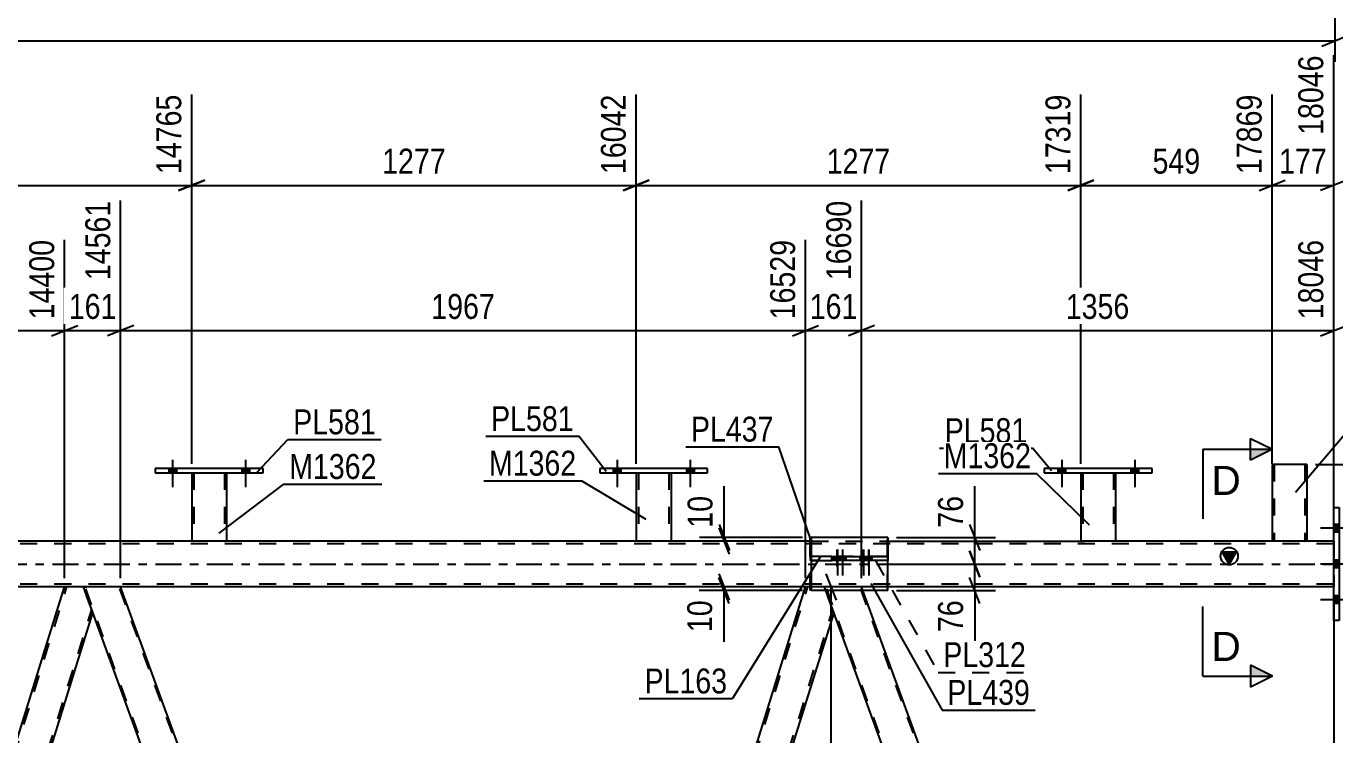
# Model space of a CAD drawing. Header units: millimetres. Extents: x 0 to 841, y 0 to 594.
# Drawn here: x 614.6 to 764.9, y 433.6 to 515.1 of the extents above; entities that cross this region are included whole.
import ezdxf

# ---------------------------------------------------------------- set-up
doc = ezdxf.new("R2010")
doc.units = ezdxf.units.MM
doc.linetypes.add('DXK_LINE_DOT2', pattern=[3.9198, 1.9599, -1.9599])
doc.linetypes.add('DXK_LINE_DOT3', pattern=[5.9187, 2.979, -0.9799, 0.9799, -0.9799])
doc.styles.add('Arial', font='ARIAL.TTF', dxfattribs={"height": 0.2})
doc.styles.add('Arial Narrow', font='ARIALN.TTF', dxfattribs={"height": 0.2})

# ---------------------------------------------------------------- blocks, each defined once
blk = doc.blocks.new('Part-318889761-1473 - 1356')
at = {"linetype": 'Continuous'}
blk.add_hatch(color=2, dxfattribs=at).paths.add_polyline_path([(752.78, 453.27), (751.98, 454.67), (753.58, 454.67)])
at = {"color": 7, "linetype": 'DXK_LINE_DOT2'}
for p, q in [((764.78, 455.59), (516.95, 455.59)), ((634.05, 455.91), (634.04, 455.91)), ((634.05, 455.91), (634.04, 455.91)), ((637.09, 455.91), (637.09, 455.91)), ((637.09, 455.91), (637.09, 455.91)), ((685.13, 455.91), (685.12, 455.91)), ((685.13, 455.91), (685.12, 455.91)), ((688.17, 455.91), (688.17, 455.91)), ((688.17, 455.91), (688.17, 455.91)), ((704.76, 455.91), (713.54, 455.91)), ((736.21, 455.91), (736.2, 455.91)), ((736.21, 455.91), (736.2, 455.91)), ((739.25, 455.91), (739.25, 455.91)), ((739.25, 455.91), (739.25, 455.91)), ((761.25, 455.91), (758.16, 455.91)), ((764.78, 455.91), (764.78, 450.63)), ((764.78, 450.95), (516.95, 450.95)), ((713.54, 450.63), (704.76, 450.63))]:
    blk.add_line(p, q, dxfattribs=at)
at = {"color": 2, "linetype": 'Continuous'}
for p, q in [((634.04, 455.91), (586.01, 455.91)), ((637.09, 455.91), (634.05, 455.91)), ((685.12, 455.91), (637.09, 455.91)), ((688.17, 455.91), (685.13, 455.91)), ((704.76, 455.91), (688.17, 455.91)), ((713.54, 455.91), (736.2, 455.91)), ((739.25, 455.91), (736.21, 455.91)), ((758.16, 455.91), (739.25, 455.91)), ((764.78, 455.91), (761.25, 455.91)), ((752.78, 453.27), (751.98, 454.67)), ((751.98, 454.67), (753.58, 454.67)), ((753.58, 454.67), (752.78, 453.27)), ((704.76, 450.63), (516.95, 450.63)), ((764.78, 450.63), (713.54, 450.63))]:
    blk.add_line(p, q, dxfattribs=at)
at = {"color": 7, "linetype": 'DXK_LINE_DOT3'}
blk.add_line((516.95, 453.27), (764.78, 453.27), dxfattribs=at)
at = {"color": 2, "linetype": 'Continuous'}
blk.add_circle((752.78, 454.17), 1, dxfattribs=at)
blk = doc.blocks.new('Bolt-318889761-1488 - 1356')
at = {"linetype": 'Continuous'}
for points in [[(708.12, 454.15), (707.4, 454.15), (707.4, 453.67), (708.12, 453.67)], [(708.72, 454.15), (708, 454.15), (708, 453.67), (708.72, 453.67)], [(711.13, 454.15), (710.41, 454.15), (710.41, 453.67), (711.13, 453.67)], [(711.73, 454.15), (711.01, 454.15), (711.01, 453.67), (711.73, 453.67)]]:
    blk.add_hatch(color=1, dxfattribs=at).paths.add_polyline_path(points)
at = {"color": 1, "linetype": 'Continuous'}
for p, q in [((707.4, 454.15), (707.4, 453.67)), ((707.76, 454.95), (707.76, 451.95)), ((708, 454.15), (708, 453.67)), ((708.12, 454.15), (708.12, 453.67)), ((708.36, 454.95), (708.36, 451.95)), ((708.72, 454.15), (708.72, 453.67)), ((710.41, 454.15), (710.41, 453.67)), ((710.77, 454.95), (710.77, 451.95)), ((711.01, 454.15), (711.01, 453.67)), ((711.13, 454.15), (711.13, 453.67)), ((711.37, 454.95), (711.37, 451.95)), ((711.73, 454.15), (711.73, 453.67))]:
    blk.add_line(p, q, dxfattribs=at)
blk = doc.blocks.new('Part-318889761-1489 - 1356')
at = {"color": 2, "linetype": 'Continuous'}
for p, q in [((713.54, 456.31), (704.76, 456.31)), ((704.76, 456.31), (704.76, 450.23)), ((713.54, 456.31), (713.54, 454.15)), ((713.54, 450.23), (713.54, 453.67)), ((713.54, 450.23), (704.76, 450.23))]:
    blk.add_line(p, q, dxfattribs=at)
at = {"color": 7, "linetype": 'DXK_LINE_DOT2'}
blk.add_line((713.54, 454.15), (713.54, 453.67), dxfattribs=at)
blk = doc.blocks.new('Part-318889761-1434 - 1356')
at = {"color": 7, "linetype": 'DXK_LINE_DOT2'}
for p, q in [((684.65, 463.76), (688.65, 463.76)), ((684.65, 463.75), (684.65, 463.76)), ((684.65, 463.76), (684.65, 463.75)), ((684.89, 463.76), (684.89, 455.91)), ((688.41, 463.76), (688.41, 455.91)), ((688.65, 463.76), (688.65, 463.75)), ((688.65, 463.75), (688.65, 463.76)), ((685.13, 455.91), (684.65, 455.91)), ((688.35, 455.91), (688.17, 455.91)), ((688.65, 455.91), (688.17, 455.91)), ((688.39, 455.91), (688.41, 455.91))]:
    blk.add_line(p, q, dxfattribs=at)
at = {"color": 2, "linetype": 'Continuous'}
for p, q in [((684.65, 463.75), (684.65, 455.91)), ((688.65, 463.75), (688.65, 455.91)), ((688.17, 455.91), (685.13, 455.91))]:
    blk.add_line(p, q, dxfattribs=at)
blk = doc.blocks.new('Part-318889761-1435 - 1356')
at = {"color": 2, "linetype": 'Continuous'}
for p, q in [((704.64, 455.91), (704.64, 456.31)), ((704.76, 456.31), (704.64, 456.31)), ((713.5, 450.23), (710.69, 450.23))]:
    blk.add_line(p, q, dxfattribs=at)
at = {"color": 7, "linetype": 'DXK_LINE_DOT2'}
for p, q in [((704.64, 450.23), (704.64, 455.91)), ((713.5, 456.31), (704.76, 456.31)), ((713.5, 450.23), (713.5, 456.31)), ((710.69, 450.23), (704.64, 450.23))]:
    blk.add_line(p, q, dxfattribs=at)
blk = doc.blocks.new('Part-318889761-1450 - 1356')
at = {"color": 2, "linetype": 'Continuous'}
for p, q in [((757.7, 464.71), (757.7, 455.91)), ((761.7, 464.71), (757.7, 464.71)), ((761.7, 464.71), (761.7, 455.91)), ((761.24, 455.91), (758.16, 455.91))]:
    blk.add_line(p, q, dxfattribs=at)
at = {"color": 7, "linetype": 'DXK_LINE_DOT2'}
for p, q in [((757.94, 464.71), (757.94, 455.91)), ((761.39, 464.71), (761.41, 464.71)), ((761.41, 464.71), (761.44, 464.71)), ((761.44, 464.71), (761.46, 464.71)), ((761.46, 464.71), (761.46, 455.91)), ((758.16, 455.91), (757.7, 455.91)), ((761.41, 455.91), (761.24, 455.91)), ((761.7, 455.91), (761.24, 455.91)), ((761.44, 455.91), (761.46, 455.91))]:
    blk.add_line(p, q, dxfattribs=at)
blk = doc.blocks.new('Bolt-318889761-1456 - 1356')
at = {"linetype": 'Continuous'}
for points in [[(764.78, 457.81), (764.78, 456.93), (765.42, 456.93), (765.42, 457.81)], [(764.78, 457.81), (764.78, 456.93), (765.42, 456.93), (765.42, 457.81)], [(764.78, 457.81), (764.78, 456.93), (765.42, 456.93), (765.42, 457.81)], [(764.78, 453.71), (764.78, 452.83), (765.42, 452.83), (765.42, 453.71)], [(764.78, 453.71), (764.78, 452.83), (765.42, 452.83), (765.42, 453.71)], [(764.78, 449.61), (764.78, 448.73), (765.42, 448.73), (765.42, 449.61)], [(764.78, 449.61), (764.78, 448.73), (765.42, 448.73), (765.42, 449.61)], [(764.78, 449.61), (764.78, 448.73), (765.42, 448.73), (765.42, 449.61)]]:
    blk.add_hatch(color=1, dxfattribs=at).paths.add_polyline_path(points)
at = {"color": 1, "linetype": 'Continuous'}
for p, q in [((766.58, 457.37), (763.26, 457.37)), ((766.58, 457.37), (763.26, 457.37)), ((766.58, 457.37), (763.26, 457.37)), ((765.42, 457.81), (764.78, 457.81)), ((765.42, 457.81), (764.78, 457.81)), ((765.42, 457.81), (764.78, 457.81)), ((765.42, 456.93), (764.78, 456.93)), ((765.42, 456.93), (764.78, 456.93)), ((765.42, 456.93), (764.78, 456.93)), ((766.58, 453.27), (763.26, 453.27)), ((766.58, 453.27), (763.26, 453.27)), ((765.42, 453.71), (764.78, 453.71)), ((765.42, 453.71), (764.78, 453.71)), ((765.42, 452.83), (764.78, 452.83)), ((765.42, 452.83), (764.78, 452.83)), ((765.42, 449.61), (764.78, 449.61)), ((765.42, 449.61), (764.78, 449.61)), ((765.42, 449.61), (764.78, 449.61)), ((766.58, 449.17), (763.26, 449.17)), ((766.58, 449.17), (763.26, 449.17)), ((766.58, 449.17), (763.26, 449.17)), ((765.42, 448.73), (764.78, 448.73)), ((765.42, 448.73), (764.78, 448.73)), ((765.42, 448.73), (764.78, 448.73))]:
    blk.add_line(p, q, dxfattribs=at)
blk = doc.blocks.new('Part-318889761-1591 - 1356')
at = {"color": 2, "linetype": 'Continuous'}
for p, q in [((707.13, 454.15), (704.76, 454.15)), ((704.76, 454.15), (704.76, 453.67)), ((707.13, 453.67), (707.13, 454.15)), ((707.13, 454.15), (713.54, 454.15)), ((713.54, 454.15), (713.54, 453.67)), ((704.76, 453.67), (707.13, 453.67)), ((713.54, 453.67), (707.13, 453.67))]:
    blk.add_line(p, q, dxfattribs=at)
blk = doc.blocks.new('Part-318889761-1619 - 1356')
at = {"color": 2, "linetype": 'Continuous'}
for p, q in [((680.45, 464.23), (680.45, 463.75)), ((692.85, 464.23), (680.45, 464.23)), ((680.45, 463.75), (692.85, 463.75)), ((692.85, 463.75), (692.85, 464.23))]:
    blk.add_line(p, q, dxfattribs=at)
blk = doc.blocks.new('Part-318889761-1589 - 1356')
at = {"color": 7, "linetype": 'DXK_LINE_DOT2'}
for p, q in [((713.5, 454.15), (704.64, 454.15)), ((704.64, 454.15), (704.64, 453.67)), ((707.12, 454.15), (707.12, 453.67)), ((713.5, 454.15), (713.5, 453.67)), ((713.5, 453.67), (704.64, 453.67))]:
    blk.add_line(p, q, dxfattribs=at)
blk = doc.blocks.new('Bolt-318889761-1590 - 1356')
at = {"color": 1, "linetype": 'DXK_LINE_DOT2'}
for p, q in [((707.34, 454.15), (707.34, 453.67)), ((707.7, 454.95), (707.7, 451.95)), ((707.97, 454.15), (707.97, 453.67)), ((708.06, 454.15), (708.06, 453.67)), ((708.33, 454.95), (708.33, 451.95)), ((708.69, 454.15), (708.69, 453.67)), ((710.35, 454.15), (710.35, 453.67)), ((710.71, 454.95), (710.71, 451.95)), ((710.97, 454.15), (710.97, 453.67)), ((711.07, 454.15), (711.07, 453.67)), ((711.33, 454.95), (711.33, 451.95)), ((711.69, 454.15), (711.69, 453.67))]:
    blk.add_line(p, q, dxfattribs=at)
blk = doc.blocks.new('Part-318889761-1927 - 1356')
at = {"color": 7, "linetype": 'DXK_LINE_DOT2'}
for p, q in [((633.57, 463.76), (637.57, 463.76)), ((633.57, 463.75), (633.57, 463.76)), ((633.57, 463.76), (633.57, 463.75)), ((633.81, 463.76), (633.81, 455.91)), ((637.33, 463.76), (637.33, 455.91)), ((637.57, 463.76), (637.57, 463.75)), ((637.57, 463.75), (637.57, 463.76)), ((634.05, 455.91), (633.57, 455.91)), ((637.27, 455.91), (637.09, 455.91)), ((637.57, 455.91), (637.09, 455.91)), ((637.31, 455.91), (637.33, 455.91))]:
    blk.add_line(p, q, dxfattribs=at)
at = {"color": 2, "linetype": 'Continuous'}
for p, q in [((633.57, 463.75), (633.57, 455.91)), ((637.57, 463.75), (637.57, 455.91)), ((637.09, 455.91), (634.05, 455.91))]:
    blk.add_line(p, q, dxfattribs=at)
blk = doc.blocks.new('Bolt-318889761-1626 - 1356')
at = {"linetype": 'Continuous'}
for points in [[(733.09, 463.75), (733.97, 463.75), (733.97, 464.23), (733.09, 464.23)], [(741.49, 463.75), (742.37, 463.75), (742.37, 464.23), (741.49, 464.23)]]:
    blk.add_hatch(color=1, dxfattribs=at).paths.add_polyline_path(points)
at = {"color": 1, "linetype": 'Continuous'}
for p, q in [((733.53, 465.23), (733.53, 462.11)), ((741.93, 465.23), (741.93, 462.11)), ((733.09, 464.23), (733.09, 463.75)), ((733.97, 464.23), (733.97, 463.75)), ((741.49, 464.23), (741.49, 463.75)), ((742.37, 464.23), (742.37, 463.75))]:
    blk.add_line(p, q, dxfattribs=at)
blk = doc.blocks.new('Bolt-318889761-1627 - 1356')
at = {"linetype": 'Continuous'}
for points in [[(682.01, 463.75), (682.89, 463.75), (682.89, 464.23), (682.01, 464.23)], [(690.41, 463.75), (691.29, 463.75), (691.29, 464.23), (690.41, 464.23)]]:
    blk.add_hatch(color=1, dxfattribs=at).paths.add_polyline_path(points)
at = {"color": 1, "linetype": 'Continuous'}
for p, q in [((682.45, 465.23), (682.45, 462.11)), ((690.85, 465.23), (690.85, 462.11)), ((682.01, 464.23), (682.01, 463.75)), ((682.89, 464.23), (682.89, 463.75)), ((690.41, 464.23), (690.41, 463.75)), ((691.29, 464.23), (691.29, 463.75))]:
    blk.add_line(p, q, dxfattribs=at)
blk = doc.blocks.new('Bolt-318889761-1628 - 1356')
at = {"linetype": 'Continuous'}
for points in [[(682.01, 463.75), (682.89, 463.75), (682.89, 464.23), (682.01, 464.23)], [(690.41, 463.75), (691.29, 463.75), (691.29, 464.23), (690.41, 464.23)]]:
    blk.add_hatch(color=1, dxfattribs=at).paths.add_polyline_path(points)
at = {"color": 1, "linetype": 'Continuous'}
for p, q in [((682.45, 465.23), (682.45, 462.11)), ((690.85, 465.23), (690.85, 462.11)), ((682.01, 464.23), (682.01, 463.75)), ((682.89, 464.23), (682.89, 463.75)), ((690.41, 464.23), (690.41, 463.75)), ((691.29, 464.23), (691.29, 463.75))]:
    blk.add_line(p, q, dxfattribs=at)
blk = doc.blocks.new('Part-318889761-1677 - 1356')
at = {"color": 7, "linetype": 'DXK_LINE_DOT2'}
for p, q in [((621.18, 450.63), (621.15, 450.63)), ((621.15, 450.63), (621.49, 450.63)), ((622.21, 447.71), (621.15, 450.63)), ((664.97, 330.7), (621.32, 450.63)), ((625.41, 450.63), (625.07, 450.63)), ((625.24, 450.63), (625.07, 450.63)), ((668.89, 330.7), (625.24, 450.63)), ((664.8, 330.7), (663.05, 335.51)), ((669.06, 330.7), (667.31, 335.51)), ((669.06, 330.7), (664.8, 330.7))]:
    blk.add_line(p, q, dxfattribs=at)
at = {"color": 2, "linetype": 'Continuous'}
for p, q in [((625.07, 450.63), (621.49, 450.63)), ((667.31, 335.51), (625.41, 450.63)), ((663.05, 335.51), (622.21, 447.71))]:
    blk.add_line(p, q, dxfattribs=at)
blk = doc.blocks.new('Bolt-318889761-1731 - 1356')
at = {"linetype": 'Continuous'}
for points in [[(630.93, 463.75), (631.81, 463.75), (631.81, 464.23), (630.93, 464.23)], [(639.33, 463.75), (640.21, 463.75), (640.21, 464.23), (639.33, 464.23)]]:
    blk.add_hatch(color=1, dxfattribs=at).paths.add_polyline_path(points)
at = {"color": 1, "linetype": 'Continuous'}
for p, q in [((631.37, 465.23), (631.37, 462.11)), ((639.77, 465.23), (639.77, 462.11)), ((630.93, 464.23), (630.93, 463.75)), ((631.81, 464.23), (631.81, 463.75)), ((639.33, 464.23), (639.33, 463.75)), ((640.21, 464.23), (640.21, 463.75))]:
    blk.add_line(p, q, dxfattribs=at)
blk = doc.blocks.new('Bolt-318889761-1732 - 1356')
at = {"linetype": 'Continuous'}
for points in [[(630.93, 463.75), (631.81, 463.75), (631.81, 464.23), (630.93, 464.23)], [(639.33, 463.75), (640.21, 463.75), (640.21, 464.23), (639.33, 464.23)]]:
    blk.add_hatch(color=1, dxfattribs=at).paths.add_polyline_path(points)
at = {"color": 1, "linetype": 'Continuous'}
for p, q in [((631.37, 465.23), (631.37, 462.11)), ((639.77, 465.23), (639.77, 462.11)), ((630.93, 464.23), (630.93, 463.75)), ((631.81, 464.23), (631.81, 463.75)), ((639.33, 464.23), (639.33, 463.75)), ((640.21, 464.23), (640.21, 463.75))]:
    blk.add_line(p, q, dxfattribs=at)
blk = doc.blocks.new('Bolt-318889761-1733 - 1356')
at = {"linetype": 'Continuous'}
for points in [[(733.09, 463.75), (733.97, 463.75), (733.97, 464.23), (733.09, 464.23)], [(741.49, 463.75), (742.37, 463.75), (742.37, 464.23), (741.49, 464.23)]]:
    blk.add_hatch(color=1, dxfattribs=at).paths.add_polyline_path(points)
at = {"color": 1, "linetype": 'Continuous'}
for p, q in [((733.53, 465.23), (733.53, 462.11)), ((741.93, 465.23), (741.93, 462.11)), ((733.09, 464.23), (733.09, 463.75)), ((733.97, 464.23), (733.97, 463.75)), ((741.49, 464.23), (741.49, 463.75)), ((742.37, 464.23), (742.37, 463.75))]:
    blk.add_line(p, q, dxfattribs=at)
blk = doc.blocks.new('Part-318889761-1900 - 1356')
at = {"color": 2, "linetype": 'Continuous'}
for p, q in [((582.66, 334.17), (618.97, 450.63)), ((621.15, 450.63), (619.47, 450.63)), ((622.21, 447.71), (621.15, 450.63)), ((585.77, 330.7), (622.23, 447.66)), ((583.93, 330.7), (582.68, 334.12))]:
    blk.add_line(p, q, dxfattribs=at)
at = {"color": 7, "linetype": 'DXK_LINE_DOT2'}
for p, q in [((582.8, 333.79), (619.22, 450.63)), ((619.47, 450.63), (618.97, 450.63)), ((585.52, 330.7), (622.1, 448.04)), ((622.23, 447.66), (622.21, 447.71)), ((622.23, 447.66), (622.21, 447.71)), ((582.68, 334.12), (582.66, 334.17)), ((583.93, 330.7), (585.77, 330.7))]:
    blk.add_line(p, q, dxfattribs=at)
blk = doc.blocks.new('Part-318889761-1796 - 1356')
at = {"color": 2, "linetype": 'Continuous'}
for p, q in [((731.53, 464.23), (731.53, 463.75)), ((743.93, 464.23), (731.53, 464.23)), ((731.53, 463.75), (743.93, 463.75)), ((743.93, 463.75), (743.93, 464.23))]:
    blk.add_line(p, q, dxfattribs=at)
blk = doc.blocks.new('Part-318889761-1801 - 1356')
at = {"color": 7, "linetype": 'DXK_LINE_DOT2'}
for p, q in [((735.73, 463.76), (739.73, 463.76)), ((735.73, 463.75), (735.73, 463.76)), ((735.73, 463.76), (735.73, 463.75)), ((735.97, 463.76), (735.97, 455.91)), ((739.49, 463.76), (739.49, 455.91)), ((739.73, 463.76), (739.73, 463.75)), ((739.73, 463.75), (739.73, 463.76)), ((736.21, 455.91), (735.73, 455.91)), ((739.43, 455.91), (739.25, 455.91)), ((739.73, 455.91), (739.25, 455.91)), ((739.47, 455.91), (739.49, 455.91))]:
    blk.add_line(p, q, dxfattribs=at)
at = {"color": 2, "linetype": 'Continuous'}
for p, q in [((735.73, 463.75), (735.73, 455.91)), ((739.73, 463.75), (739.73, 455.91)), ((739.25, 455.91), (736.21, 455.91))]:
    blk.add_line(p, q, dxfattribs=at)
blk = doc.blocks.new('Part-318889761-1869 - 1356')
at = {"color": 2, "linetype": 'Continuous'}
for p, q in [((764.78, 446.77), (764.78, 459.77)), ((764.78, 459.77), (765.42, 459.77)), ((765.42, 459.77), (765.42, 446.77)), ((765.42, 446.77), (764.78, 446.77))]:
    blk.add_line(p, q, dxfattribs=at)
blk = doc.blocks.new('Part-318889761-1922 - 1356')
at = {"color": 2, "linetype": 'Continuous'}
for p, q in [((629.37, 464.23), (629.37, 463.75)), ((641.77, 464.23), (629.37, 464.23)), ((629.37, 463.75), (641.77, 463.75)), ((641.77, 463.75), (641.77, 464.23))]:
    blk.add_line(p, q, dxfattribs=at)
blk = doc.blocks.new('Part-318889761-1960 - 1356')
at = {"color": 7, "linetype": 'DXK_LINE_DOT2'}
for p, q in [((667.93, 333.79), (704.35, 450.63)), ((704.6, 450.63), (704.1, 450.63)), ((706.28, 450.63), (704.76, 450.63)), ((706.43, 450.23), (706.28, 450.63)), ((670.65, 330.7), (707.23, 448.04)), ((707.35, 447.71), (707.37, 447.66)), ((707.37, 447.66), (707.35, 447.71)), ((667.8, 334.17), (668.22, 335.51)), ((672.41, 335.51), (670.91, 330.7)), ((669.06, 330.7), (667.8, 334.17)), ((670.91, 330.7), (669.06, 330.7))]:
    blk.add_line(p, q, dxfattribs=at)
at = {"color": 2, "linetype": 'Continuous'}
for p, q in [((668.22, 335.51), (704.1, 450.63)), ((704.6, 450.63), (704.6, 450.63)), ((704.76, 450.63), (704.6, 450.63)), ((707.35, 447.71), (706.43, 450.23)), ((672.41, 335.51), (707.37, 447.66))]:
    blk.add_line(p, q, dxfattribs=at)
blk = doc.blocks.new('Part-318889761-1965 - 1356')
at = {"color": 7, "linetype": 'DXK_LINE_DOT2'}
for p, q in [((710.54, 450.63), (706.28, 450.63)), ((707.35, 447.71), (706.28, 450.63)), ((750.11, 330.7), (706.45, 450.63)), ((754.03, 330.7), (710.37, 450.63)), ((710.69, 450.23), (710.54, 450.63)), ((754.2, 330.7), (749.94, 330.7))]:
    blk.add_line(p, q, dxfattribs=at)
at = {"color": 2, "linetype": 'Continuous'}
for p, q in [((754.2, 330.7), (710.69, 450.23)), ((749.94, 330.7), (707.35, 447.71))]:
    blk.add_line(p, q, dxfattribs=at)
blk = doc.blocks.new('StraightDimension-318889761-3712 - 3282')
at = {"color": 7, "linetype": 'Continuous'}
for p, q in [((764.9, 539.7), (764.9, 510.97)), ((63.6, 513.37), (764.9, 513.37)), ((763.4, 512.77), (766.4, 513.97))]:
    blk.add_line(p, q, dxfattribs=at)
blk = doc.blocks.new('StraightDimension-318889761-2331 - 1356')
at = {"color": 7, "linetype": 'Continuous'}
for p, q in [((710.54, 451.63), (710.54, 495.02)), ((704.1, 451.63), (704.1, 490.52)), ((702.6, 479.48), (705.6, 480.68)), ((704.1, 480.08), (710.54, 480.08)), ((712.04, 480.68), (709.04, 479.48))]:
    blk.add_line(p, q, dxfattribs=at)
at = {"color": 0}
blk.add_wipeout([(710.66, 480.83), (710.66, 485.03), (703.98, 485.03), (703.98, 480.83)], dxfattribs=at)
at = {"color": 3, "style": 'Arial Narrow'}
blk.add_text('161', height=2.863, dxfattribs=at).set_placement((704.58, 481.43))
at = {"color": 0, "linetype": 'Continuous'}
blk.add_wipeout([(709.94, 495.62), (705.74, 495.62), (705.74, 485.28), (709.94, 485.28)], dxfattribs=at)
at = {"color": 3, "linetype": 'Continuous', "style": 'Arial Narrow'}
blk.add_text('16690', height=2.863, rotation=90.0002, dxfattribs=at).set_placement((709.34, 485.88))
blk = doc.blocks.new('StraightDimension-318889761-2555 - 1356')
at = {"color": 7, "linetype": 'Continuous'}
for p, q in [((707.65, 449.13), (706.45, 452.13)), ((755.3, 450.63), (704.2, 450.63)), ((707.05, 330.7), (707.05, 450.63)), ((706.45, 332.2), (707.65, 329.2)), ((762.75, 330.7), (704.2, 330.7))]:
    blk.add_line(p, q, dxfattribs=at)
at = {"color": 0}
blk.add_wipeout([(706.3, 394.92), (702.1, 394.92), (702.1, 386.41), (706.3, 386.41)], dxfattribs=at)
at = {"color": 3, "style": 'Arial Narrow'}
blk.add_text('2998', height=2.863, rotation=90.0002, dxfattribs=at).set_placement((705.7, 387.01))
blk = doc.blocks.new('StraightDimension-318889761-1971 - 1356')
at = {"color": 7, "linetype": 'Continuous'}
for p, q in [((735.73, 464.76), (735.73, 507.21)), ((757.7, 464.76), (757.7, 507.21)), ((737.23, 497.37), (734.23, 496.17)), ((735.73, 496.77), (757.7, 496.77)), ((756.2, 496.17), (759.2, 497.37))]:
    blk.add_line(p, q, dxfattribs=at)
at = {"color": 0, "linetype": 'Continuous'}
blk.add_wipeout([(757.1, 507.81), (752.9, 507.81), (752.9, 497.47), (757.1, 497.47)], dxfattribs=at)
at = {"color": 0}
blk.add_wipeout([(750.06, 497.52), (750.06, 501.72), (743.37, 501.72), (743.37, 497.52)], dxfattribs=at)
at = {"color": 3, "linetype": 'Continuous', "style": 'Arial Narrow'}
blk.add_text('17869', height=2.863, rotation=90.0002, dxfattribs=at).set_placement((756.5, 498.07))
at = {"color": 3, "style": 'Arial Narrow'}
blk.add_text('549', height=2.863, dxfattribs=at).set_placement((743.97, 498.12))
blk = doc.blocks.new('StraightDimension-318889761-44010 - 1356')
at = {"color": 7, "linetype": 'Continuous'}
for p, q in [((694.12, 452.13), (695.32, 449.13)), ((695.32, 448.73), (694.12, 451.73)), ((703.76, 450.63), (691.87, 450.63)), ((703.76, 450.23), (691.87, 450.23)), ((694.72, 450.23), (694.72, 450.63))]:
    blk.add_line(p, q, dxfattribs=at)
at = {"color": 0}
blk.add_wipeout([(693.97, 449.71), (689.77, 449.71), (689.77, 444.85), (693.97, 444.85)], dxfattribs=at)
at = {"color": 7, "linetype": 'Continuous'}
blk.add_line((694.72, 450.23), (694.72, 444.33), dxfattribs=at)
blk.add_line((694.72, 450.23), (694.72, 444.33), dxfattribs=at)
at = {"color": 3, "style": 'Arial Narrow'}
blk.add_text('10', height=2.863, rotation=90.0002, dxfattribs=at).set_placement((693.37, 445.45))
blk = doc.blocks.new('StraightDimension-318889761-44035 - 1356')
at = {"color": 7, "linetype": 'Continuous'}
for p, q in [((694.16, 457.81), (695.36, 454.81)), ((695.36, 454.41), (694.16, 457.41)), ((703.76, 456.31), (691.91, 456.31)), ((703.76, 455.91), (691.91, 455.91)), ((694.76, 455.91), (694.76, 456.31))]:
    blk.add_line(p, q, dxfattribs=at)
at = {"color": 0}
blk.add_wipeout([(694.01, 461.7), (689.81, 461.7), (689.81, 456.84), (694.01, 456.84)], dxfattribs=at)
at = {"color": 7, "linetype": 'Continuous'}
blk.add_line((694.76, 456.31), (694.76, 462.22), dxfattribs=at)
blk.add_line((694.76, 456.31), (694.76, 462.22), dxfattribs=at)
at = {"color": 3, "style": 'Arial Narrow'}
blk.add_text('10', height=2.863, rotation=90.0002, dxfattribs=at).set_placement((693.41, 457.44))
blk = doc.blocks.new('StraightDimension-318889761-44078 - 1356')
at = {"color": 7, "linetype": 'Continuous'}
for p, q in [((722.94, 457.81), (724.14, 454.81)), ((714.54, 456.31), (725.94, 456.31)), ((723.54, 453.27), (723.54, 456.31)), ((724.14, 451.77), (722.94, 454.77)), ((714.54, 453.27), (725.94, 453.27))]:
    blk.add_line(p, q, dxfattribs=at)
at = {"color": 0}
blk.add_wipeout([(722.79, 461.7), (718.59, 461.7), (718.59, 456.84), (722.79, 456.84)], dxfattribs=at)
at = {"color": 7, "linetype": 'Continuous'}
blk.add_line((723.54, 456.31), (723.54, 462.22), dxfattribs=at)
blk.add_line((723.54, 456.31), (723.54, 462.22), dxfattribs=at)
at = {"color": 3, "style": 'Arial Narrow'}
blk.add_text('76', height=2.863, rotation=90.0002, dxfattribs=at).set_placement((722.19, 457.44))
blk = doc.blocks.new('StraightDimension-318889761-1970 - 1356')
at = {"color": 7, "linetype": 'Continuous'}
for p, q in [((764.78, 456.91), (764.78, 511.71)), ((757.7, 464.76), (757.7, 507.21)), ((756.2, 496.17), (759.2, 497.37)), ((757.7, 496.77), (764.78, 496.77)), ((766.28, 497.37), (763.28, 496.17))]:
    blk.add_line(p, q, dxfattribs=at)
at = {"color": 0}
blk.add_wipeout([(764.58, 497.52), (764.58, 501.72), (757.9, 501.72), (757.9, 497.52)], dxfattribs=at)
at = {"color": 3, "style": 'Arial Narrow'}
blk.add_text('177', height=2.863, dxfattribs=at).set_placement((758.5, 498.12))
at = {"color": 0, "linetype": 'Continuous'}
blk.add_wipeout([(764.18, 512.31), (759.98, 512.31), (759.98, 501.97), (764.18, 501.97)], dxfattribs=at)
at = {"color": 3, "linetype": 'Continuous', "style": 'Arial Narrow'}
blk.add_text('18046', height=2.863, rotation=90.0002, dxfattribs=at).set_placement((763.58, 502.57))
blk = doc.blocks.new('StraightDimension-318889761-1972 - 1356')
at = {"color": 7, "linetype": 'Continuous'}
for p, q in [((684.65, 464.76), (684.65, 507.21)), ((735.73, 464.76), (735.73, 507.21)), ((686.15, 497.37), (683.15, 496.17)), ((684.65, 496.77), (735.73, 496.77)), ((734.23, 496.17), (737.23, 497.37))]:
    blk.add_line(p, q, dxfattribs=at)
at = {"color": 0, "linetype": 'Continuous'}
blk.add_wipeout([(735.13, 507.81), (730.93, 507.81), (730.93, 497.47), (735.13, 497.47)], dxfattribs=at)
at = {"color": 0}
blk.add_wipeout([(714.44, 497.52), (714.44, 501.72), (705.93, 501.72), (705.93, 497.52)], dxfattribs=at)
at = {"color": 3, "linetype": 'Continuous', "style": 'Arial Narrow'}
blk.add_text('17319', height=2.863, rotation=90.0002, dxfattribs=at).set_placement((734.53, 498.07))
at = {"color": 3, "style": 'Arial Narrow'}
blk.add_text('1277', height=2.863, dxfattribs=at).set_placement((706.53, 498.12))
blk = doc.blocks.new('StraightDimension-318889761-1973 - 1356')
at = {"color": 7, "linetype": 'Continuous'}
for p, q in [((633.57, 464.76), (633.57, 507.21)), ((684.65, 464.76), (684.65, 507.21)), ((635.07, 497.37), (632.07, 496.17)), ((633.57, 496.77), (684.65, 496.77)), ((683.15, 496.17), (686.15, 497.37))]:
    blk.add_line(p, q, dxfattribs=at)
at = {"color": 0, "linetype": 'Continuous'}
blk.add_wipeout([(684.05, 507.81), (679.85, 507.81), (679.85, 497.47), (684.05, 497.47)], dxfattribs=at)
at = {"color": 0}
blk.add_wipeout([(663.36, 497.52), (663.36, 501.72), (654.85, 501.72), (654.85, 497.52)], dxfattribs=at)
at = {"color": 3, "linetype": 'Continuous', "style": 'Arial Narrow'}
blk.add_text('16042', height=2.863, rotation=90.0002, dxfattribs=at).set_placement((683.45, 498.07))
at = {"color": 3, "style": 'Arial Narrow'}
blk.add_text('1277', height=2.863, dxfattribs=at).set_placement((655.45, 498.12))
blk = doc.blocks.new('StraightDimension-318889761-1974 - 1356')
at = {"color": 7, "linetype": 'Continuous'}
for p, q in [((582.48, 464.74), (582.48, 507.21)), ((633.57, 464.76), (633.57, 507.21)), ((583.98, 497.37), (580.98, 496.17)), ((582.48, 496.77), (633.57, 496.77)), ((632.07, 496.17), (635.07, 497.37))]:
    blk.add_line(p, q, dxfattribs=at)
at = {"color": 0, "linetype": 'Continuous'}
blk.add_wipeout([(632.97, 507.81), (628.77, 507.81), (628.77, 497.47), (632.97, 497.47)], dxfattribs=at)
at = {"color": 0}
blk.add_wipeout([(612.28, 497.52), (612.28, 501.72), (603.77, 501.72), (603.77, 497.52)], dxfattribs=at)
at = {"color": 3, "linetype": 'Continuous', "style": 'Arial Narrow'}
blk.add_text('14765', height=2.863, rotation=90.0002, dxfattribs=at).set_placement((632.37, 498.07))
at = {"color": 3, "style": 'Arial Narrow'}
blk.add_text('1277', height=2.863, dxfattribs=at).set_placement((604.37, 498.12))
blk = doc.blocks.new('StraightDimension-318889761-2286 - 1356')
at = {"color": 7, "linetype": 'Continuous'}
for p, q in [((540.27, 451.63), (540.27, 495.02)), ((618.97, 451.63), (618.97, 490.52)), ((541.77, 480.68), (538.77, 479.48)), ((540.27, 480.08), (618.97, 480.08)), ((617.47, 479.48), (620.47, 480.68))]:
    blk.add_line(p, q, dxfattribs=at)
at = {"color": 0, "linetype": 'Continuous'}
blk.add_wipeout([(618.37, 491.12), (614.17, 491.12), (614.17, 480.78), (618.37, 480.78)], dxfattribs=at)
at = {"color": 0}
blk.add_wipeout([(583.88, 480.83), (583.88, 485.03), (575.36, 485.03), (575.36, 480.83)], dxfattribs=at)
at = {"color": 3, "linetype": 'Continuous', "style": 'Arial Narrow'}
blk.add_text('14400', height=2.863, rotation=90.0002, dxfattribs=at).set_placement((617.77, 481.38))
at = {"color": 3, "style": 'Arial Narrow'}
blk.add_text('1967', height=2.863, dxfattribs=at).set_placement((575.96, 481.43))
blk = doc.blocks.new('StraightDimension-318889761-2301 - 1356')
at = {"color": 7, "linetype": 'Continuous'}
for p, q in [((625.41, 451.63), (625.41, 495.02)), ((618.97, 451.63), (618.97, 490.52)), ((617.47, 479.48), (620.47, 480.68)), ((618.97, 480.08), (625.41, 480.08)), ((626.91, 480.68), (623.91, 479.48))]:
    blk.add_line(p, q, dxfattribs=at)
at = {"color": 0}
blk.add_wipeout([(625.53, 480.83), (625.53, 485.03), (618.85, 485.03), (618.85, 480.83)], dxfattribs=at)
at = {"color": 3, "style": 'Arial Narrow'}
blk.add_text('161', height=2.863, dxfattribs=at).set_placement((619.45, 481.43))
at = {"color": 0, "linetype": 'Continuous'}
blk.add_wipeout([(624.81, 495.62), (620.61, 495.62), (620.61, 485.28), (624.81, 485.28)], dxfattribs=at)
at = {"color": 3, "linetype": 'Continuous', "style": 'Arial Narrow'}
blk.add_text('14561', height=2.863, rotation=90.0002, dxfattribs=at).set_placement((624.21, 485.88))
blk = doc.blocks.new('StraightDimension-318889761-2316 - 1356')
at = {"color": 7, "linetype": 'Continuous'}
for p, q in [((625.41, 451.63), (625.41, 495.02)), ((704.1, 451.63), (704.1, 490.52)), ((626.91, 480.68), (623.91, 479.48)), ((625.41, 480.08), (704.1, 480.08)), ((702.6, 479.48), (705.6, 480.68))]:
    blk.add_line(p, q, dxfattribs=at)
at = {"color": 0, "linetype": 'Continuous'}
blk.add_wipeout([(703.5, 491.12), (699.3, 491.12), (699.3, 480.78), (703.5, 480.78)], dxfattribs=at)
at = {"color": 0}
blk.add_wipeout([(669.01, 480.83), (669.01, 485.03), (660.5, 485.03), (660.5, 480.83)], dxfattribs=at)
at = {"color": 3, "linetype": 'Continuous', "style": 'Arial Narrow'}
blk.add_text('16529', height=2.863, rotation=90.0002, dxfattribs=at).set_placement((702.9, 481.38))
at = {"color": 3, "style": 'Arial Narrow'}
blk.add_text('1967', height=2.863, dxfattribs=at).set_placement((661.1, 481.43))
blk = doc.blocks.new('StraightDimension-318889761-2346 - 1356')
at = {"color": 7, "linetype": 'Continuous'}
for p, q in [((710.54, 451.63), (710.54, 495.02)), ((764.78, 456.91), (764.78, 490.52)), ((712.04, 480.68), (709.04, 479.48)), ((710.54, 480.08), (764.78, 480.08)), ((763.28, 479.48), (766.28, 480.68))]:
    blk.add_line(p, q, dxfattribs=at)
at = {"color": 0, "linetype": 'Continuous'}
blk.add_wipeout([(764.18, 491.12), (759.98, 491.12), (759.98, 480.78), (764.18, 480.78)], dxfattribs=at)
at = {"color": 0}
blk.add_wipeout([(741.92, 480.83), (741.92, 485.03), (733.4, 485.03), (733.4, 480.83)], dxfattribs=at)
at = {"color": 3, "linetype": 'Continuous', "style": 'Arial Narrow'}
blk.add_text('18046', height=2.863, rotation=90.0002, dxfattribs=at).set_placement((763.58, 481.38))
at = {"color": 3, "style": 'Arial Narrow'}
blk.add_text('1356', height=2.863, dxfattribs=at).set_placement((734, 481.43))
blk = doc.blocks.new('StraightDimension-318889761-2480 - 1356')
at = {"color": 7, "linetype": 'Continuous'}
for p, q in [((817.06, 463.21), (815.86, 466.21)), ((762.7, 464.71), (818.86, 464.71)), ((816.46, 320.31), (816.46, 464.71)), ((815.86, 321.81), (817.06, 318.81)), ((676.55, 320.31), (818.86, 320.31))]:
    blk.add_line(p, q, dxfattribs=at)
at = {"color": 0}
blk.add_wipeout([(815.71, 396.77), (811.51, 396.77), (811.51, 388.26), (815.71, 388.26)], dxfattribs=at)
at = {"color": 3, "style": 'Arial Narrow'}
blk.add_text('3610', height=2.863, rotation=90.0002, dxfattribs=at).set_placement((815.11, 388.86))
blk = doc.blocks.new('StraightDimension-318889761-2544 - 1356')
at = {"color": 7, "linetype": 'Continuous'}
for p, q in [((764.78, 449.63), (764.78, 392)), ((786.4, 331.7), (786.4, 397.25)), ((766.28, 395), (763.28, 393.8)), ((764.78, 394.4), (786.4, 394.4)), ((784.9, 393.8), (787.9, 395))]:
    blk.add_line(p, q, dxfattribs=at)
at = {"color": 0}
blk.add_wipeout([(779.84, 395.15), (779.84, 399.35), (771.33, 399.35), (771.33, 395.15)], dxfattribs=at)
at = {"color": 3, "style": 'Arial Narrow'}
blk.add_text('1419', height=2.863, dxfattribs=at).set_placement((771.93, 395.75))
blk = doc.blocks.new('StraightDimension-318889761-44079 - 1356')
at = {"color": 7, "linetype": 'Continuous'}
for p, q in [((722.94, 454.77), (724.14, 451.77)), ((714.54, 453.27), (725.94, 453.27)), ((723.54, 450.23), (723.54, 453.27)), ((724.14, 448.73), (722.94, 451.73)), ((714.54, 450.23), (725.94, 450.23))]:
    blk.add_line(p, q, dxfattribs=at)
at = {"color": 0}
blk.add_wipeout([(722.79, 449.71), (718.59, 449.71), (718.59, 444.85), (722.79, 444.85)], dxfattribs=at)
at = {"color": 7, "linetype": 'Continuous'}
blk.add_line((723.54, 450.23), (723.54, 444.33), dxfattribs=at)
blk.add_line((723.54, 450.23), (723.54, 444.33), dxfattribs=at)
at = {"color": 3, "style": 'Arial Narrow'}
blk.add_text('76', height=2.863, rotation=90.0002, dxfattribs=at).set_placement((722.19, 445.45))
blk = doc.blocks.new('Mark-318889761-1430 - 1356')
at = {"color": 0}
blk.add_wipeout([(677.77, 463.42), (677.77, 466.42), (667.72, 466.42), (667.72, 463.42)], dxfattribs=at)
blk.add_wipeout([(677.77, 463.42), (677.77, 466.42), (667.72, 466.42), (667.72, 463.42)], dxfattribs=at)
at = {"color": 30, "linetype": 'Continuous'}
for p in [(667.12, 462.82), (685.8, 458.37)]:
    blk.add_line(p, (678.37, 462.82), dxfattribs=at)
at = {"color": 3, "style": 'Arial Narrow'}
blk.add_text('M1362', height=2.863, dxfattribs=at).set_placement((667.72, 463.42))
blk = doc.blocks.new('Mark-318889761-1446 - 1356')
at = {"color": 0}
blk.add_wipeout([(780.54, 473.32), (780.54, 476.32), (770.49, 476.32), (770.49, 473.32)], dxfattribs=at)
blk.add_wipeout([(780.54, 473.32), (780.54, 476.32), (770.49, 476.32), (770.49, 473.32)], dxfattribs=at)
at = {"color": 30, "linetype": 'Continuous'}
for p, q in [((760.38, 461.54), (769.89, 472.72)), ((769.89, 472.72), (781.14, 472.72))]:
    blk.add_line(p, q, dxfattribs=at)
at = {"color": 3, "style": 'Arial Narrow'}
blk.add_text('M1450', height=2.863, dxfattribs=at).set_placement((770.49, 473.32))
blk = doc.blocks.new('Mark-318889761-1615 - 1356')
at = {"color": 0}
blk.add_wipeout([(677.47, 468.54), (677.47, 471.54), (667.97, 471.54), (667.97, 468.54)], dxfattribs=at)
blk.add_wipeout([(677.47, 468.54), (677.47, 471.54), (667.97, 471.54), (667.97, 468.54)], dxfattribs=at)
at = {"color": 30, "linetype": 'Continuous'}
for p in [(667.37, 467.94), (681.2, 463.9)]:
    blk.add_line(p, (678.07, 467.94), dxfattribs=at)
at = {"color": 3, "style": 'Arial Narrow'}
blk.add_text('PL581', height=2.863, dxfattribs=at).set_placement((667.97, 468.54))
blk = doc.blocks.new('Mark-318889761-1792 - 1356')
at = {"color": 0}
blk.add_wipeout([(729.59, 467.16), (729.59, 470.16), (720.09, 470.16), (720.09, 467.16)], dxfattribs=at)
blk.add_wipeout([(729.59, 467.16), (729.59, 470.16), (720.09, 470.16), (720.09, 467.16)], dxfattribs=at)
at = {"color": 30, "linetype": 'Continuous'}
for p in [(719.49, 466.56), (732.37, 463.99)]:
    blk.add_line(p, (730.19, 466.56), dxfattribs=at)
at = {"color": 3, "style": 'Arial Narrow'}
blk.add_text('PL581', height=2.863, dxfattribs=at).set_placement((720.09, 467.16))
blk = doc.blocks.new('Mark-318889761-37164 - 1356')
at = {"color": 0}
blk.add_wipeout([(700.43, 467.33), (700.43, 470.33), (690.93, 470.33), (690.93, 467.33)], dxfattribs=at)
blk.add_wipeout([(700.43, 467.33), (700.43, 470.33), (690.93, 470.33), (690.93, 467.33)], dxfattribs=at)
at = {"color": 30, "linetype": 'Continuous'}
for p in [(690.33, 466.73), (704.64, 456.26)]:
    blk.add_line(p, (701.03, 466.73), dxfattribs=at)
at = {"color": 3, "style": 'Arial Narrow'}
blk.add_text('PL437', height=2.863, dxfattribs=at).set_placement((690.93, 467.33))
blk = doc.blocks.new('Mark-318889761-1918 - 1356')
at = {"color": 0}
blk.add_wipeout([(654.73, 468.17), (654.73, 471.17), (645.23, 471.17), (645.23, 468.17)], dxfattribs=at)
blk.add_wipeout([(654.73, 468.17), (654.73, 471.17), (645.23, 471.17), (645.23, 468.17)], dxfattribs=at)
at = {"color": 30, "linetype": 'Continuous'}
for p, q in [((641.08, 463.84), (644.63, 467.57)), ((644.63, 467.57), (655.33, 467.57))]:
    blk.add_line(p, q, dxfattribs=at)
at = {"color": 3, "style": 'Arial Narrow'}
blk.add_text('PL581', height=2.863, dxfattribs=at).set_placement((645.23, 468.17))
blk = doc.blocks.new('Mark-318889761-1797 - 1356')
at = {"color": 0}
blk.add_wipeout([(730.02, 464.28), (730.02, 467.28), (719.97, 467.28), (719.97, 464.28)], dxfattribs=at)
blk.add_wipeout([(730.02, 464.28), (730.02, 467.28), (719.97, 467.28), (719.97, 464.28)], dxfattribs=at)
at = {"color": 30, "linetype": 'Continuous'}
for p in [(719.37, 463.68), (736.74, 457.73)]:
    blk.add_line(p, (730.62, 463.68), dxfattribs=at)
at = {"color": 3, "style": 'Arial Narrow'}
blk.add_text('M1362', height=2.863, dxfattribs=at).set_placement((719.97, 464.28))
blk = doc.blocks.new('Mark-318889761-1923 - 1356')
at = {"color": 0}
blk.add_wipeout([(654.82, 463.04), (654.82, 466.04), (644.77, 466.04), (644.77, 463.04)], dxfattribs=at)
blk.add_wipeout([(654.82, 463.04), (654.82, 466.04), (644.77, 466.04), (644.77, 463.04)], dxfattribs=at)
at = {"color": 30, "linetype": 'Continuous'}
for p, q in [((636.71, 456.81), (644.17, 462.44)), ((644.17, 462.44), (655.42, 462.44))]:
    blk.add_line(p, q, dxfattribs=at)
at = {"color": 3, "style": 'Arial Narrow'}
blk.add_text('M1362', height=2.863, dxfattribs=at).set_placement((644.77, 463.04))
blk = doc.blocks.new('SectionMark-318889761-3147 - 1356')
at = {"linetype": 'Continuous'}
for points in [[(755.24, 465.2), (755.24, 466.45), (757.74, 466.45)], [(755.24, 440.38), (755.24, 441.63), (757.74, 440.38)]]:
    blk.add_hatch(color=6, dxfattribs=at).paths.add_polyline_path(points)
at = {"color": 6, "linetype": 'Continuous'}
for p, q in [((755.24, 465.2), (755.24, 467.7)), ((755.24, 467.7), (757.74, 466.45)), ((749.74, 466.45), (749.74, 458.45)), ((749.74, 466.45), (757.74, 466.45)), ((757.74, 466.45), (755.24, 465.2)), ((749.74, 440.38), (749.74, 448.38)), ((757.74, 440.38), (755.24, 441.63)), ((755.24, 441.63), (755.24, 439.13)), ((749.74, 440.38), (757.74, 440.38)), ((757.74, 440.38), (755.24, 439.13))]:
    blk.add_line(p, q, dxfattribs=at)
at = {"color": 0, "linetype": 'Continuous'}
for points in [[(754.11, 461.2), (754.11, 464.7), (750.74, 464.7), (750.74, 461.2)], [(754.11, 442.13), (754.11, 445.63), (750.74, 445.63), (750.74, 442.13)]]:
    blk.add_wipeout(points, dxfattribs=at)
at = {"color": 3, "linetype": 'Continuous', "style": 'Arial'}
for p in [(750.74, 461.2), (750.74, 442.13)]:
    blk.add_text('D', height=3.34, dxfattribs=at).set_placement(p)
blk = doc.blocks.new('Mark-318889761-37167 - 1356')
at = {"color": 0}
blk.add_wipeout([(729.89, 437.09), (729.89, 440.09), (720.39, 440.09), (720.39, 437.09)], dxfattribs=at)
blk.add_wipeout([(729.89, 437.09), (729.89, 440.09), (720.39, 440.09), (720.39, 437.09)], dxfattribs=at)
at = {"color": 30, "linetype": 'Continuous'}
for p, q in [((711.6, 451.03), (719.79, 436.49)), ((719.79, 436.49), (730.49, 436.49))]:
    blk.add_line(p, q, dxfattribs=at)
at = {"color": 3, "style": 'Arial Narrow'}
blk.add_text('PL439', height=2.863, dxfattribs=at).set_placement((720.39, 437.09))
blk = doc.blocks.new('Mark-318889761-37170 - 1356')
at = {"color": 0}
blk.add_wipeout([(729.44, 441.42), (729.44, 444.42), (719.93, 444.42), (719.93, 441.42)], dxfattribs=at)
blk.add_wipeout([(729.44, 441.42), (729.44, 444.42), (719.93, 444.42), (719.93, 441.42)], dxfattribs=at)
at = {"color": 30, "linetype": 'DXK_LINE_DOT2'}
for p, q in [((712.13, 453.67), (719.33, 440.82)), ((719.33, 440.82), (730.04, 440.82))]:
    blk.add_line(p, q, dxfattribs=at)
at = {"color": 3, "style": 'Arial Narrow'}
blk.add_text('PL312', height=2.863, dxfattribs=at).set_placement((719.93, 441.42))
blk = doc.blocks.new('Mark-318889761-37173 - 1356')
at = {"color": 0}
blk.add_wipeout([(695.1, 438.4), (695.1, 441.4), (685.6, 441.4), (685.6, 438.4)], dxfattribs=at)
blk.add_wipeout([(695.1, 438.4), (695.1, 441.4), (685.6, 441.4), (685.6, 438.4)], dxfattribs=at)
at = {"color": 30, "linetype": 'Continuous'}
for p in [(705.8, 454.15), (685, 437.8)]:
    blk.add_line(p, (695.7, 437.8), dxfattribs=at)
at = {"color": 3, "style": 'Arial Narrow'}
blk.add_text('PL163', height=2.863, dxfattribs=at).set_placement((685.6, 438.4))

msp = doc.modelspace()

# ---------------------------------------------------------------- block references
for name in ['StraightDimension-318889761-3712 - 3282', 'Bolt-318889761-1731 - 1356', 'Bolt-318889761-1732 - 1356', 'Bolt-318889761-1627 - 1356', 'Bolt-318889761-1628 - 1356', 'Bolt-318889761-1626 - 1356', 'Bolt-318889761-1733 - 1356', 'Part-318889761-1450 - 1356', 'Part-318889761-1922 - 1356', 'Part-318889761-1927 - 1356', 'Part-318889761-1619 - 1356', 'Part-318889761-1434 - 1356', 'Part-318889761-1796 - 1356', 'Part-318889761-1801 - 1356', 'Part-318889761-1869 - 1356', 'Bolt-318889761-1456 - 1356', 'Part-318889761-1473 - 1356', 'Part-318889761-1435 - 1356', 'Part-318889761-1489 - 1356', 'Part-318889761-1589 - 1356', 'Part-318889761-1591 - 1356', 'Bolt-318889761-1590 - 1356', 'Bolt-318889761-1488 - 1356', 'Part-318889761-1900 - 1356', 'Part-318889761-1677 - 1356', 'Part-318889761-1960 - 1356', 'Part-318889761-1965 - 1356']:
    msp.add_blockref(name, (0, 0))

# ---------------------------------------------------------------- next in the draw order: block references
for name in ['StraightDimension-318889761-1971 - 1356', 'StraightDimension-318889761-2331 - 1356']:
    msp.add_blockref(name, (0, 0))

# ---------------------------------------------------------------- next in the draw order: block references
for name in ['StraightDimension-318889761-1970 - 1356', 'StraightDimension-318889761-1972 - 1356', 'StraightDimension-318889761-44035 - 1356', 'StraightDimension-318889761-2555 - 1356']:
    msp.add_blockref(name, (0, 0))

# ---------------------------------------------------------------- next in the draw order: block references
for name in ['StraightDimension-318889761-1973 - 1356', 'StraightDimension-318889761-44078 - 1356', 'StraightDimension-318889761-44010 - 1356']:
    msp.add_blockref(name, (0, 0))

# ---------------------------------------------------------------- next in the draw order: block references
for name in ['StraightDimension-318889761-1974 - 1356', 'StraightDimension-318889761-2346 - 1356']:
    msp.add_blockref(name, (0, 0))

# ---------------------------------------------------------------- next in the draw order: block references
msp.add_blockref('StraightDimension-318889761-2286 - 1356', (0, 0))

# ---------------------------------------------------------------- next in the draw order: block references
msp.add_blockref('StraightDimension-318889761-2301 - 1356', (0, 0))

# ---------------------------------------------------------------- next in the draw order: block references
msp.add_blockref('StraightDimension-318889761-2316 - 1356', (0, 0))

# ---------------------------------------------------------------- next in the draw order: block references
for name in ['Mark-318889761-1918 - 1356', 'StraightDimension-318889761-2480 - 1356']:
    msp.add_blockref(name, (0, 0))

# ---------------------------------------------------------------- next in the draw order: block references
for name in ['Mark-318889761-1446 - 1356', 'Mark-318889761-37164 - 1356', 'Mark-318889761-1792 - 1356', 'SectionMark-318889761-3147 - 1356', 'Mark-318889761-1430 - 1356', 'Mark-318889761-1923 - 1356', 'Mark-318889761-37173 - 1356', 'StraightDimension-318889761-44079 - 1356', 'StraightDimension-318889761-2544 - 1356']:
    msp.add_blockref(name, (0, 0))

# ---------------------------------------------------------------- next in the draw order: block references
for name in ['Mark-318889761-1615 - 1356', 'Mark-318889761-1797 - 1356', 'Mark-318889761-37167 - 1356']:
    msp.add_blockref(name, (0, 0))

# ---------------------------------------------------------------- next in the draw order: block references
msp.add_blockref('Mark-318889761-37170 - 1356', (0, 0))

doc.saveas('drawing.dxf')
